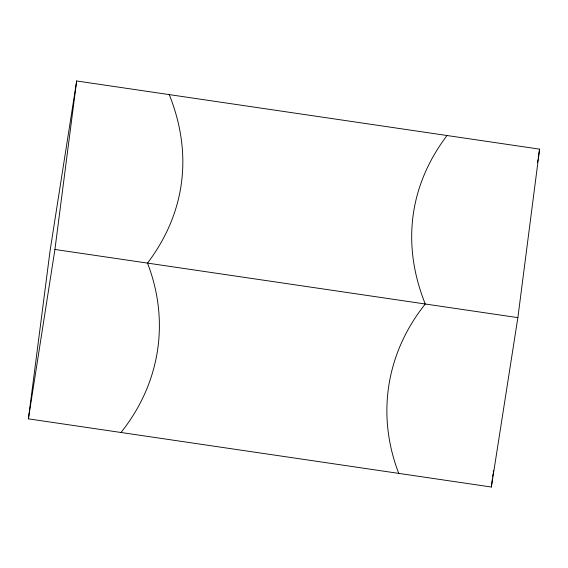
<?xml version="1.0" encoding="UTF-8"?>
<svg xmlns="http://www.w3.org/2000/svg" width="568" height="568" viewBox="0 0 568 568"><rect width="100%" height="100%" fill="white"/><g stroke="black" fill="none" stroke-linecap="round" stroke-linejoin="round"><path stroke-width="0.85" d="M28.4 418.85L50.133 250.36L76.659 80.975L539.6 149.15L517.867 317.64L491.341 487.024L28.4 418.85L54.926 249.466L76.659 80.975M491.341 487.024L492.47 478.249M492.697 476.488L493.038 473.861M493.265 472.1L493.493 470.347M537.548 162.249L537.96 159.629M538.23 157.883L539.6 149.15M54.926 249.466L517.867 317.64M447.009 135.518A468.706 272.178 8.9 0 0 425.276 304.008A248.614 202.371 7.4 0 0 398.75 473.385M169.25 94.615A468.706 272.178 8.9 0 1 147.51 263.105A248.614 202.371 7.4 0 1 120.991 432.482"/></g></svg>
